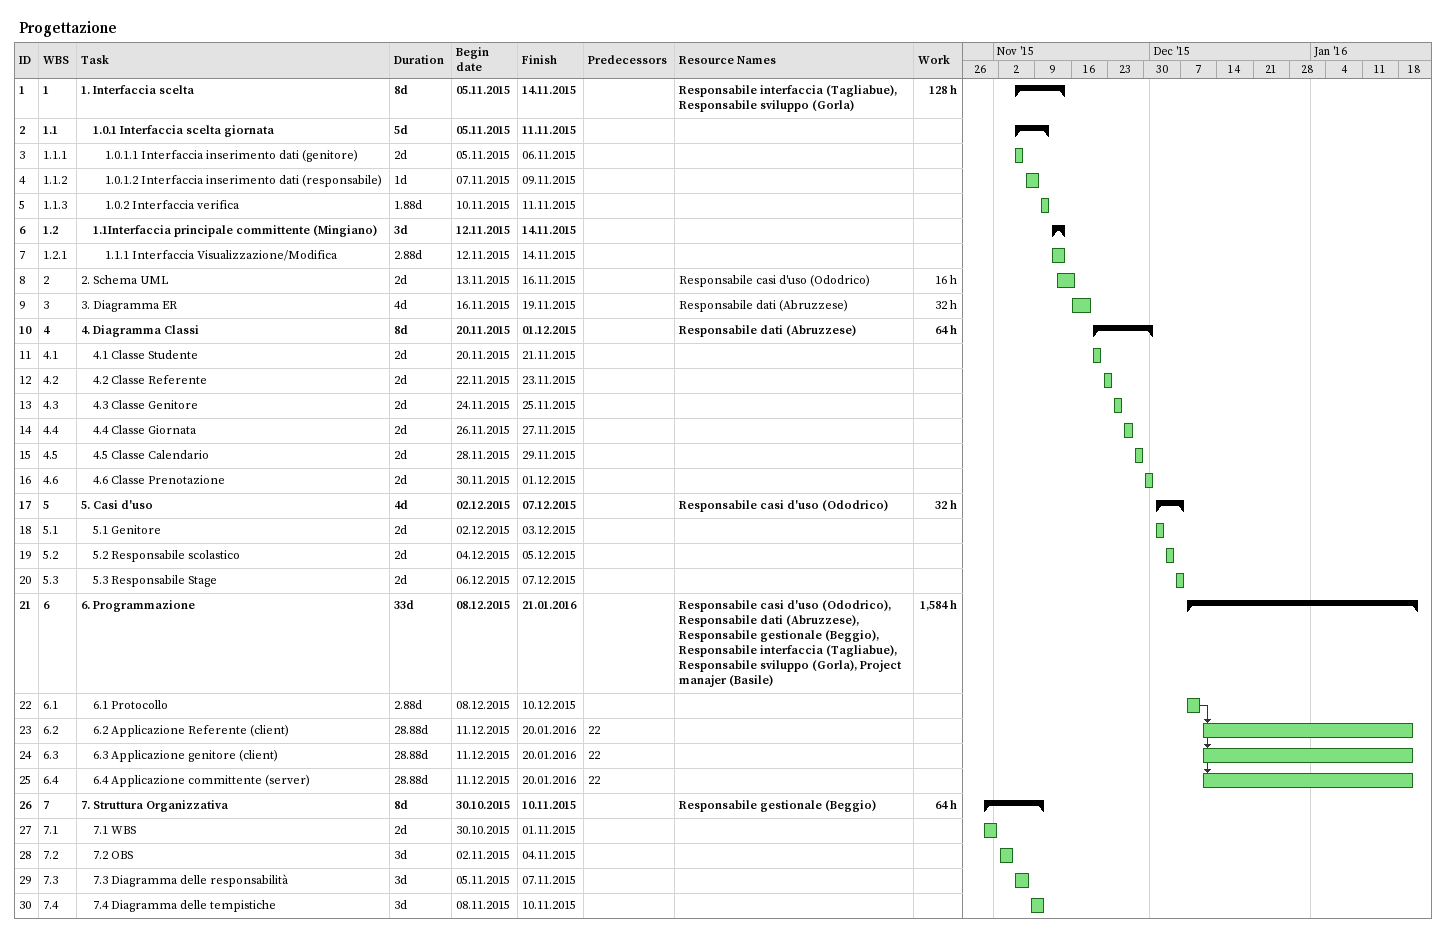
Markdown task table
Progettazione

| ID | WBS | Task | Duration | Start | Finish | Predecessors | Resources | Work (h) |
|---|---|---|---|---|---|---|---|---|
| 1 | 1 | **1. Interfaccia scelta** | 8d | 2015-11-05 | 2015-11-14 |  | Responsabile interfaccia (Tagliabue), Responsabile sviluppo (Gorla) | 128 |
| 2 | 1.1 | **1.0.1 Interfaccia scelta giornata** | 5d | 2015-11-05 | 2015-11-11 |  |  |  |
| 3 | 1.1.1 | 1.0.1.1 Interfaccia inserimento dati (genitore) | 2d | 2015-11-05 | 2015-11-06 |  |  |  |
| 4 | 1.1.2 | 1.0.1.2 Interfaccia inserimento dati (responsabile) | 1d | 2015-11-07 | 2015-11-09 |  |  |  |
| 5 | 1.1.3 | 1.0.2 Interfaccia verifica | 1.88d | 2015-11-10 | 2015-11-11 |  |  |  |
| 6 | 1.2 | **1.1Interfaccia principale committente (Mingiano)** | 3d | 2015-11-12 | 2015-11-14 |  |  |  |
| 7 | 1.2.1 | 1.1.1 Interfaccia Visualizzazione/Modifica | 2.88d | 2015-11-12 | 2015-11-14 |  |  |  |
| 8 | 2 | 2. Schema UML | 2d | 2015-11-13 | 2015-11-16 |  | Responsabile casi d'uso (Ododrico) | 16 |
| 9 | 3 | 3. Diagramma ER | 4d | 2015-11-16 | 2015-11-19 |  | Responsabile dati (Abruzzese) | 32 |
| 10 | 4 | **4. Diagramma Classi** | 8d | 2015-11-20 | 2015-12-01 |  | Responsabile dati (Abruzzese) | 64 |
| 11 | 4.1 | 4.1 Classe Studente | 2d | 2015-11-20 | 2015-11-21 |  |  |  |
| 12 | 4.2 | 4.2 Classe Referente | 2d | 2015-11-22 | 2015-11-23 |  |  |  |
| 13 | 4.3 | 4.3 Classe Genitore | 2d | 2015-11-24 | 2015-11-25 |  |  |  |
| 14 | 4.4 | 4.4 Classe Giornata | 2d | 2015-11-26 | 2015-11-27 |  |  |  |
| 15 | 4.5 | 4.5 Classe Calendario | 2d | 2015-11-28 | 2015-11-29 |  |  |  |
| 16 | 4.6 | 4.6 Classe Prenotazione | 2d | 2015-11-30 | 2015-12-01 |  |  |  |
| 17 | 5 | **5. Casi d'uso** | 4d | 2015-12-02 | 2015-12-07 |  | Responsabile casi d'uso (Ododrico) | 32 |
| 18 | 5.1 | 5.1 Genitore | 2d | 2015-12-02 | 2015-12-03 |  |  |  |
| 19 | 5.2 | 5.2 Responsabile scolastico | 2d | 2015-12-04 | 2015-12-05 |  |  |  |
| 20 | 5.3 | 5.3 Responsabile Stage | 2d | 2015-12-06 | 2015-12-07 |  |  |  |
| 21 | 6 | **6. Programmazione** | 33d | 2015-12-08 | 2016-01-21 |  | Responsabile casi d'uso (Ododrico), Responsabile dati (Abruzzese), Responsabile gestionale (Beggio), Responsabile interfaccia (Tagliabue), Responsabile sviluppo (Gorla), Project manajer (Basile) | 1584 |
| 22 | 6.1 | 6.1 Protocollo | 2.88d | 2015-12-08 | 2015-12-10 |  |  |  |
| 23 | 6.2 | 6.2 Applicazione Referente (client) | 28.88d | 2015-12-11 | 2016-01-20 | 22 |  |  |
| 24 | 6.3 | 6.3 Applicazione genitore (client) | 28.88d | 2015-12-11 | 2016-01-20 | 22 |  |  |
| 25 | 6.4 | 6.4 Applicazione committente (server) | 28.88d | 2015-12-11 | 2016-01-20 | 22 |  |  |
| 26 | 7 | **7. Struttura Organizzativa** | 8d | 2015-10-30 | 2015-11-10 |  | Responsabile gestionale (Beggio) | 64 |
| 27 | 7.1 | 7.1 WBS | 2d | 2015-10-30 | 2015-11-01 |  |  |  |
| 28 | 7.2 | 7.2 OBS | 3d | 2015-11-02 | 2015-11-04 |  |  |  |
| 29 | 7.3 | 7.3 Diagramma delle responsabilità | 3d | 2015-11-05 | 2015-11-07 |  |  |  |
| 30 | 7.4 | 7.4 Diagramma delle tempistiche | 3d | 2015-11-08 | 2015-11-10 |  |  |  |
